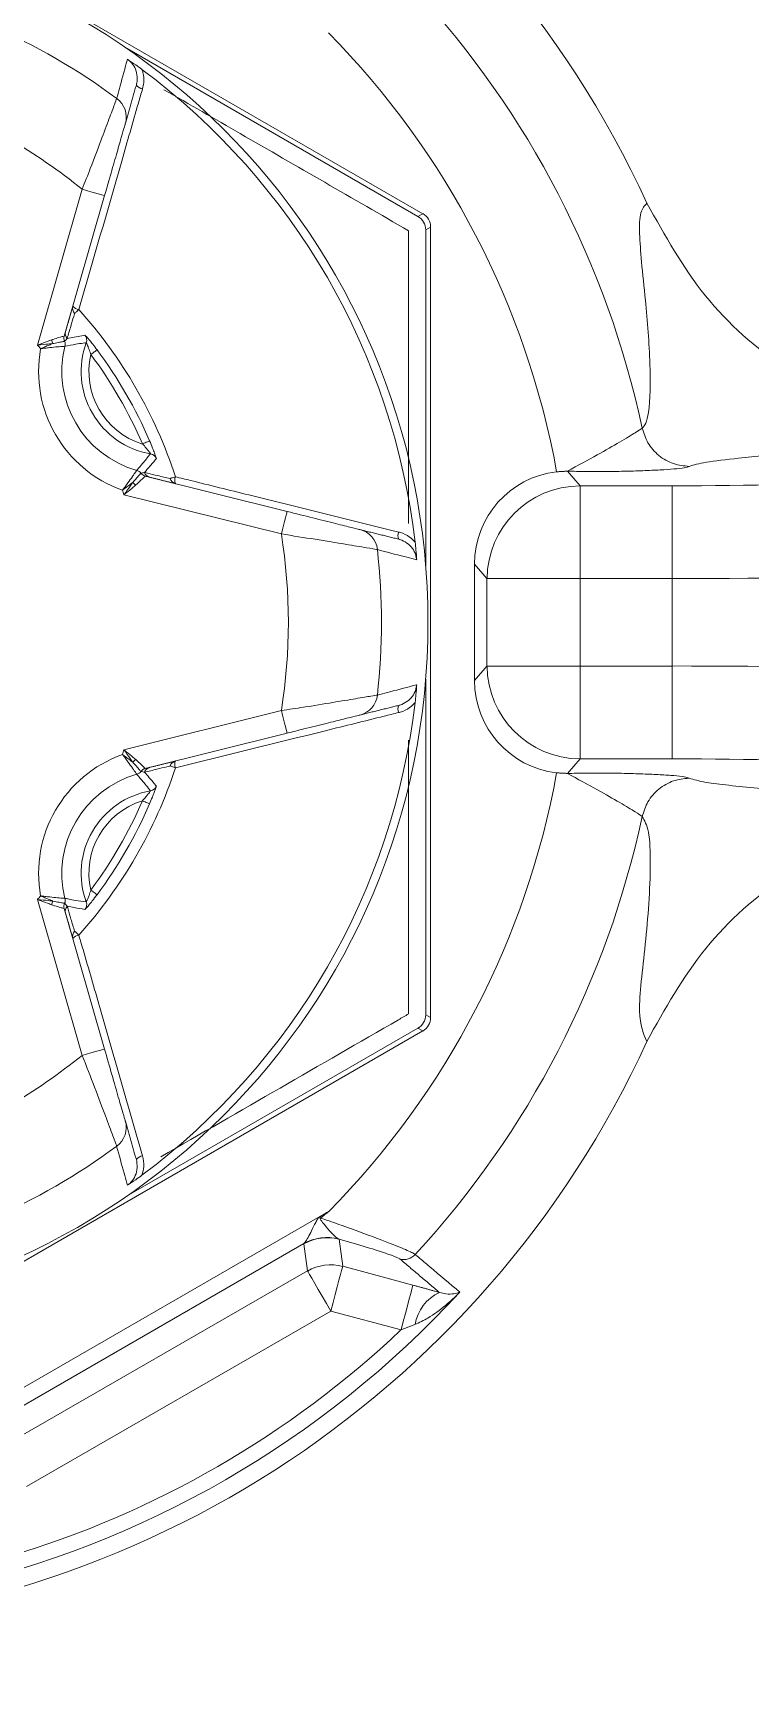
# Model space of a CAD drawing. Extents: x 2 to 136, y 1 to 99.
# Drawn here: x 129.042 to 129.504, y 43.907 to 44.97 of the extents above; entities that cross this region are included whole.
import ezdxf

# ---------------------------------------------------------------- set-up
doc = ezdxf.new("R2010")
doc.units = 0
doc.header["$MEASUREMENT"] = 0
doc.linetypes.add('SLD-Solid', pattern=[0])
doc.layers.add('OBJECT', color=7, linetype='CONTINUOUS')

msp = doc.modelspace()

# ---------------------------------------------------------------- linework, layer by layer
at = {"layer": 'OBJECT', "linetype": 'SLD-Solid', "lineweight": 15}
for p, q in [((129.2933, 44.8536), (128.8516, 45.1086)), ((129.2901, 44.8518), (129.1027, 44.9601)), ((129.0449, 44.7688), (129.0737, 44.8694)), ((129.0881, 44.8653), (129.0621, 44.7747)), ((129.2901, 44.8518), (129.2933, 44.8536)), ((129.2983, 44.845), (129.2951, 44.8432)), ((129.2951, 44.6267), (129.2951, 44.8432)), ((129.2983, 44.335), (129.2983, 44.845)), ((129.3865, 44.6875), (129.3946, 44.6781)), ((129.1143, 44.6843), (129.2058, 44.6615)), ((129.3946, 44.6781), (129.4541, 44.6781)), ((129.3946, 44.6182), (129.3946, 44.6781)), ((129.4541, 44.6182), (129.4541, 44.6781)), ((129.2021, 44.647), (129.1006, 44.6723)), ((129.3266, 44.6276), (129.3266, 44.5524)), ((129.3346, 44.6182), (129.3266, 44.6276)), ((129.3346, 44.6182), (129.3346, 44.5618)), ((129.3946, 44.6182), (129.3346, 44.6182)), ((129.3946, 44.6182), (129.3946, 44.5618)), ((129.4541, 44.6182), (129.3946, 44.6182)), ((129.4541, 44.6182), (129.4541, 44.5618)), ((129.3266, 44.5524), (129.3346, 44.5618)), ((129.3346, 44.5618), (129.3946, 44.5618)), ((129.3946, 44.5618), (129.4541, 44.5618)), ((129.3946, 44.5019), (129.3946, 44.5618)), ((129.4541, 44.5019), (129.4541, 44.5618)), ((129.2951, 44.3368), (129.2951, 44.5533)), ((129.1006, 44.5077), (129.2021, 44.533)), ((129.2058, 44.5185), (129.1143, 44.4957)), ((129.1338, 44.4961), (129.1303, 44.4973)), ((129.3946, 44.5019), (129.3865, 44.4925)), ((129.4541, 44.5019), (129.3946, 44.5019)), ((129.0737, 44.3106), (129.0449, 44.4112)), ((129.0621, 44.4053), (129.0881, 44.3147)), ((129.2951, 44.3368), (129.2983, 44.335)), ((128.8516, 44.0714), (129.2933, 44.3264)), ((129.1027, 44.2199), (129.2901, 44.3282)), ((129.2933, 44.3264), (129.2901, 44.3282)), ((128.983, 44.0658), (129.2324, 44.2098)), ((129.2166, 44.1892), (129.0087, 44.0691)), ((129.2189, 44.1716), (129.2166, 44.189)), ((129.2393, 44.192), (129.2416, 44.1746)), ((129.2189, 44.1716), (129.0228, 44.0584)), ((129.2416, 44.1746), (129.2869, 44.1624)), ((129.0378, 44.0324), (129.2339, 44.1456)), ((129.2792, 44.1335), (129.2339, 44.1456))]:
    msp.add_line(p, q, dxfattribs=at)
at = {"layer": 'OBJECT', "linetype": 'SLD-Solid', "lineweight": 15, "flags": 128}
for points in [[(129.0737, 44.8694), (129.0765, 44.8686), (129.0792, 44.8678), (129.0817, 44.8671), (129.0839, 44.8665), (129.0857, 44.866), (129.087, 44.8656), (129.0878, 44.8653), (129.0881, 44.8653)], [(129.0688, 44.7893), (129.0689, 44.7894), (129.069, 44.7895), (129.0693, 44.7897), (129.0696, 44.79), (129.07, 44.7904), (129.0705, 44.7908), (129.071, 44.7913), (129.0715, 44.7918)], [(129.0833, 44.7657), (129.0832, 44.7656), (129.0829, 44.7655), (129.0825, 44.7652), (129.082, 44.7648), (129.0814, 44.7644), (129.0808, 44.7639), (129.08, 44.7633), (129.0793, 44.7627)], [(129.1125, 44.7051), (129.1134, 44.7055), (129.1143, 44.7058), (129.115, 44.7062), (129.1157, 44.7065), (129.1163, 44.7067), (129.1167, 44.7069), (129.117, 44.707), (129.1171, 44.7071)], [(129.1303, 44.6827), (129.1304, 44.6828), (129.1306, 44.6828), (129.1309, 44.6829), (129.1313, 44.6831), (129.1319, 44.6833), (129.1325, 44.6834), (129.1331, 44.6837), (129.1338, 44.6839)], [(129.2021, 44.647), (129.2028, 44.6498), (129.2035, 44.6525), (129.2041, 44.6551), (129.2047, 44.6573), (129.2051, 44.6591), (129.2055, 44.6604), (129.2057, 44.6612), (129.2058, 44.6615)], [(129.2058, 44.5185), (129.2057, 44.5188), (129.2055, 44.5196), (129.2051, 44.5209), (129.2047, 44.5227), (129.2041, 44.5249), (129.2035, 44.5275), (129.2028, 44.5302), (129.2021, 44.533)], [(129.1171, 44.4729), (129.117, 44.473), (129.1167, 44.4731), (129.1163, 44.4733), (129.1157, 44.4735), (129.115, 44.4738), (129.1143, 44.4742), (129.1134, 44.4745), (129.1125, 44.4749)], [(129.0793, 44.4173), (129.08, 44.4167), (129.0808, 44.4161), (129.0814, 44.4156), (129.082, 44.4152), (129.0825, 44.4148), (129.0829, 44.4145), (129.0832, 44.4143), (129.0833, 44.4143)], [(129.0688, 44.3907), (129.0689, 44.3906), (129.069, 44.3905), (129.0693, 44.3903), (129.0696, 44.39), (129.07, 44.3896), (129.0705, 44.3892), (129.071, 44.3887), (129.0715, 44.3882)], [(129.0881, 44.3147), (129.0878, 44.3147), (129.087, 44.3144), (129.0857, 44.314), (129.0839, 44.3135), (129.0817, 44.3129), (129.0792, 44.3122), (129.0765, 44.3114), (129.0737, 44.3106)], [(129.2339, 44.1456), (129.2311, 44.1505), (129.2283, 44.1553), (129.2258, 44.1596), (129.2236, 44.1635), (129.2217, 44.1668), (129.2203, 44.1692), (129.2193, 44.1709), (129.2189, 44.1716)], [(129.2339, 44.1456), (129.2354, 44.1511), (129.2368, 44.1564), (129.2381, 44.1613), (129.2392, 44.1656), (129.2402, 44.1692), (129.2409, 44.1719), (129.2414, 44.1738), (129.2416, 44.1746)], [(129.2792, 44.1335), (129.2806, 44.139), (129.282, 44.1442), (129.2833, 44.1491), (129.2845, 44.1535), (129.2855, 44.1571), (129.2862, 44.1598), (129.2867, 44.1616), (129.2869, 44.1624)]]:
    msp.add_lwpolyline(points, dxfattribs=at)
at = {"layer": 'OBJECT', "linetype": 'SLD-Solid', "lineweight": 15}
msp.add_circle((128.8466, 44.59), 0.45, dxfattribs=at)
for centre, radius, start, end in [((128.8466, 45.29), 6.655, 198.09222, 54.2519), ((128.8466, 45.29), 6.555, 126.37982, 288.09222), ((128.8466, 45.29), 6.5028, 126.71932, 288.09222), ((128.8466, 45.29), 6.4944, 126.7749, 288.09222), ((128.8466, 45.29), 6.3069, 128.05888, 288.09222), ((128.8466, 44.59), 0.65, 24.5823, 155.4177), ((128.8466, 44.59), 0.6012, 12.0302, 42.7145), ((128.8466, 44.59), 0.42, 53.5827, 66.4173), ((128.8466, 44.59), 0.5417, 10.3234, 44.5811), ((128.8466, 44.59), 0.4447, 6.6768, 53.3232), ((129.1132, 44.9397), 0.00554, 214.125, 264.0931), ((128.8466, 44.59), 0.36, 50.8963, 69.1037), ((129.0871, 44.9159), 0.015, 344.0241, 53.672), ((129.0725, 44.7926), 0.00499, 164.0063, 221.9528), ((129.0722, 44.7973), 0.00556, 216.1607, 263.3164), ((128.8466, 44.59), 0.3022, 18.1041, 41.8959), ((129.0643, 44.7732), 0.0102, 185.2973, 199.5327), ((129.0669, 44.7733), 0.005, 164.0383, 203.4542), ((129.0669, 44.7733), 0.00499, 164.0052, 203.6994), ((129.0678, 44.7763), 0.00499, 164.0097, 220.1568), ((129.0716, 44.7721), 0.005, 340.1196, 38.9431), ((128.8466, 44.59), 0.267, 41.383, 42.0535), ((129.1271, 44.7519), 0.0815, 169.7036, 250.2964), ((129.1271, 44.7519), 0.0665, 165.9657, 254.0343), ((129.0578, 44.7693), 0.005, 346.0017, 23.4681), ((129.1271, 44.7519), 0.0541, 160.0798, 259.9202), ((129.1271, 44.7519), 0.0491, 167.2936, 252.7064), ((128.8466, 44.59), 0.2898, 23.404, 36.596), ((128.8466, 44.59), 0.2948, 23.404, 36.596), ((129.1168, 44.6938), 0.005, 21.0591, 79.8717), ((129.1075, 44.6832), 0.005, 36.5274, 74.0032), ((129.1141, 44.6869), 0.0102, 220.4656, 234.6951), ((129.1155, 44.6892), 0.005, 216.5467, 255.9616), ((129.1155, 44.6892), 0.00499, 216.3175, 255.9808), ((129.1185, 44.6884), 0.00499, 199.831, 255.9982), ((129.1351, 44.6843), 0.005, 198.057, 255.9824), ((129.1389, 44.6817), 0.00556, 156.6782, 203.8478), ((129.3948, 44.6179), 0.0601, 90.1996, 179.772), ((128.8466, 44.59), 0.267, 17.9465, 18.617), ((128.8466, 44.59), 0.36, 350.8963, 9.1037), ((129.2491, 44.6353), 0.015, 6.3274, 75.9746), ((129.2828, 44.646), 0.00554, 155.9062, 205.8783), ((128.8466, 44.59), 0.42, 353.5827, 6.4173), ((129.3948, 44.562), 0.0601, 180.228, 269.8004), ((128.8466, 44.59), 0.4447, 306.6768, 353.3232), ((129.2491, 44.5447), 0.015, 284.0257, 353.6698), ((129.2828, 44.534), 0.00554, 154.1217, 204.0938), ((128.8466, 44.59), 0.267, 341.383, 342.0535), ((129.1271, 44.428), 0.0815, 109.7036, 190.2964), ((128.8466, 44.59), 0.3022, 318.1041, 341.8959), ((129.1141, 44.4931), 0.0102, 125.2696, 139.5502), ((129.1155, 44.4908), 0.005, 104.0384, 143.4533), ((129.1155, 44.4908), 0.00499, 104.0108, 143.7074), ((129.1185, 44.4916), 0.00499, 104.0018, 160.169), ((129.1351, 44.4957), 0.005, 104.0176, 161.943), ((129.1389, 44.4983), 0.00556, 156.1551, 203.319), ((129.1271, 44.428), 0.0665, 105.9657, 194.0343), ((129.1075, 44.4968), 0.005, 285.9968, 323.4726), ((128.8466, 44.59), 0.5417, 315.4189, 349.6766), ((129.1271, 44.428), 0.0541, 100.0798, 199.9202), ((129.1271, 44.428), 0.0491, 107.2936, 192.7064), ((128.8466, 44.59), 0.2898, 323.404, 336.596), ((129.1168, 44.4862), 0.005, 280.1283, 338.9409), ((128.8466, 44.59), 0.2948, 323.404, 336.596), ((128.8466, 44.59), 0.6012, 317.2855, 347.9698), ((128.8466, 44.59), 0.267, 317.9465, 318.617), ((129.0578, 44.4107), 0.005, 336.5319, 13.9983), ((129.0643, 44.4068), 0.0102, 160.4747, 174.6953), ((129.0669, 44.4067), 0.005, 156.5458, 195.9617), ((129.0669, 44.4067), 0.00499, 156.3006, 195.9948), ((129.0678, 44.4037), 0.00499, 139.8432, 195.9903), ((129.0716, 44.4079), 0.005, 321.0536, 19.8815), ((129.0725, 44.3873), 0.005, 138.0526, 195.9883), ((129.0722, 44.3827), 0.00556, 96.6836, 143.8393), ((128.8466, 44.59), 0.65, 204.5823, 335.4177), ((128.8466, 44.59), 0.36, 290.8963, 309.1037), ((128.8466, 45.29), 3.0068, 273.8025, 340.2009), ((129.0871, 44.2641), 0.015, 306.3272, 15.9761), ((128.8466, 44.59), 0.42, 293.5827, 306.4173), ((128.8466, 45.29), 2.9472, 273.9337, 339.5632), ((129.1132, 44.2403), 0.00554, 95.9239, 145.8641), ((129.2934, 44.254), 0.0818, 215.5798, 216.1736), ((129.2315, 44.1631), 0.03, 75.356, 119.7444), ((129.2316, 44.163), 0.03, 75.0644, 119.9338), ((129.281, 44.1889), 0.01, 255.4485, 317.4126), ((129.2339, 44.1455), 0.03, 75.0669, 119.9343), ((128.8466, 44.59), 0.6388, 282.5667, 317.4333), ((129.3153, 44.1328), 0.0273, 114.4845, 171.3732), ((128.8466, 44.59), 0.6289, 286.5431, 313.4569)]:
    msp.add_arc(centre, radius, start, end, dxfattribs=at)
for centre, major_axis, ratio, start_param, end_param in [((129.2851, 44.8432), (0.00866, 0.005), 0.999949, 5.759609, 6.806762), ((129.2883, 44.845), (0.00866, 0.005), 0.999949, 5.759609, 6.806762), ((129.3867, 44.6274), (-0.0392, 0.0457), 0.996772, 5.693036, 7.143921), ((129.4541, 44.6897), (0.19, 0), 0.061163, 4.712389, 6.230825), ((129.4541, 44.6298), (0.25, 0), 0.046484, 4.712389, 6.230825), ((129.4541, 44.5502), (0.25, 0), 0.046484, 0.05236, 1.570796), ((129.3867, 44.5526), (-0.0392, -0.0457), 0.996772, 5.42245, 6.873335), ((129.4541, 44.4903), (0.19, 0), 0.061163, 0.05236, 1.570796), ((129.2851, 44.3368), (0.00866, -0.005), 0.999949, 5.759609, 6.806762), ((129.2883, 44.335), (0.00866, -0.005), 0.999949, 5.759609, 6.806762)]:
    msp.add_ellipse(centre, major_axis=major_axis, ratio=ratio, start_param=start_param, end_param=end_param, dxfattribs=at)
for points, knots in [([(129.0959, 44.9279), (129.0961, 44.9285), (129.0968, 44.9312), (129.0991, 44.9396), (129.1013, 44.9475), (129.1029, 44.9532)], [0, 0, 0, 0, 0.063925, 0.319628, 1, 1, 1, 1]), ([(129.1029, 44.9532), (129.1029, 44.9532), (129.1046, 44.9521), (129.1077, 44.95), (129.1109, 44.9477), (129.1122, 44.9467)], [0, 0, 0, 0, 0.012924, 0.582055, 1, 1, 1, 1]), ([(129.1086, 44.9366), (129.1088, 44.9376), (129.1094, 44.9401), (129.109, 44.9445), (129.1072, 44.949), (129.1048, 44.9518), (129.1032, 44.953), (129.1029, 44.9532)], [0, 0, 0, 0, 0.164096, 0.433229, 0.690428, 0.942561, 1, 1, 1, 1]), ([(129.1122, 44.9467), (129.1125, 44.946), (129.1133, 44.9432), (129.1137, 44.9389), (129.1129, 44.9355), (129.1126, 44.9342)], [0, 0, 0, 0, 0.165829, 0.685381, 1, 1, 1, 1]), ([(129.1126, 44.9342), (129.1117, 44.9311), (129.1072, 44.9156), (129.0936, 44.8681), (129.0808, 44.8237), (129.0715, 44.7918)], [0, 0, 0, 0, 0.065604, 0.328017, 1, 1, 1, 1]), ([(129.2841, 44.8426), (129.2481, 44.8634), (129.1958, 44.8936), (129.1428, 44.9242), (129.1264, 44.9336)], [0, 0, 0, 0, 0.689676, 1, 1, 1, 1]), ([(129.0737, 44.8694), (129.0755, 44.8739), (129.0797, 44.8848), (129.0858, 44.9009), (129.0912, 44.9152), (129.0949, 44.9252), (129.0956, 44.927), (129.0959, 44.9279)], [0, 0, 0, 0, 0.156464, 0.377208, 0.586934, 0.792745, 1, 1, 1, 1]), ([(129.1015, 44.9118), (129.1013, 44.911), (129.1008, 44.9096), (129.0986, 44.9017), (129.0953, 44.8903), (129.0917, 44.8776), (129.0892, 44.8689), (129.0881, 44.8653)], [0, 0, 0, 0, 0.204171, 0.408136, 0.617898, 0.840883, 1, 1, 1, 1]), ([(129.4346, 44.7153), (129.4355, 44.7162), (129.4372, 44.7179), (129.4398, 44.7296), (129.4403, 44.7575), (129.4372, 44.7937), (129.4342, 44.8222), (129.4327, 44.8415), (129.4331, 44.8556), (129.4362, 44.8588), (129.4377, 44.8604)], [0, 0, 0, 0, 0.057193, 0.119846, 0.300985, 0.506489, 0.64207, 0.760177, 0.881304, 1, 1, 1, 1]), ([(129.4377, 44.8604), (129.4493, 44.8396), (129.4724, 44.798), (129.5257, 44.7514), (129.5871, 44.719), (129.6319, 44.7139), (129.6543, 44.7113)], [0, 0, 0, 0, 0.249468, 0.499319, 0.749167, 1, 1, 1, 1]), ([(129.2841, 44.6538), (129.2841, 44.6747), (129.2841, 44.7381), (129.2841, 44.8006), (129.2841, 44.8426)], [0, 0, 0, 0, 0.328925, 1, 1, 1, 1]), ([(129.0688, 44.7893), (129.0687, 44.7892), (129.0686, 44.7885), (129.0677, 44.7858), (129.0662, 44.7805), (129.0648, 44.7757), (129.064, 44.7731)], [0, 0, 0, 0, 0.024417, 0.12208, 0.512732, 1, 1, 1, 1]), ([(129.0449, 44.7688), (129.0449, 44.7689), (129.0471, 44.7697), (129.0504, 44.7709), (129.0532, 44.7719), (129.0541, 44.7722)], [0, 0, 0, 0, 0.018311, 0.693918, 1, 1, 1, 1]), ([(129.0541, 44.7722), (129.0544, 44.7723), (129.0561, 44.7729), (129.0588, 44.7738), (129.0615, 44.7745), (129.0619, 44.7746), (129.0621, 44.7746)], [0, 0, 0, 0, 0.062336, 0.390501, 0.697883, 1, 1, 1, 1]), ([(129.0621, 44.7747), (129.0623, 44.775), (129.0626, 44.7762), (129.0628, 44.7771), (129.063, 44.7776)], [0, 0, 0, 0, 0.32317, 1, 1, 1, 1]), ([(129.064, 44.7731), (129.0639, 44.773), (129.0635, 44.7726), (129.063, 44.772), (129.0625, 44.7715), (129.0624, 44.7713)], [0, 0, 0, 0, 0.149386, 0.74696, 1, 1, 1, 1]), ([(129.064, 44.7731), (129.0655, 44.7734), (129.0687, 44.774), (129.0725, 44.7747), (129.0748, 44.7751), (129.0755, 44.7752)], [0, 0, 0, 0, 0.401816, 0.831188, 1, 1, 1, 1]), ([(129.0833, 44.7657), (129.0823, 44.767), (129.0807, 44.7692), (129.0785, 44.7719), (129.0769, 44.7738), (129.0758, 44.775), (129.0756, 44.7751), (129.0755, 44.7752)], [0, 0, 0, 0, 0.273324, 0.476859, 0.656502, 0.82843, 1, 1, 1, 1]), ([(129.0547, 44.7698), (129.0537, 44.7697), (129.0507, 44.7694), (129.0473, 44.7691), (129.0449, 44.7689), (129.0449, 44.7688)], [0, 0, 0, 0, 0.305818, 0.98165, 1, 1, 1, 1]), ([(129.047, 44.7665), (129.047, 44.7665), (129.0471, 44.7666), (129.0472, 44.7666), (129.0473, 44.7667), (129.0477, 44.7668), (129.0485, 44.7672), (129.0501, 44.7679), (129.0523, 44.7688), (129.0539, 44.7695), (129.0547, 44.7698)], [0, 0, 0, 0, 0.018932, 0.022846, 0.037917, 0.077571, 0.158723, 0.325929, 0.684843, 1, 1, 1, 1]), ([(129.0626, 44.7681), (129.0625, 44.7681), (129.0621, 44.768), (129.0603, 44.7679), (129.0573, 44.7677), (129.0537, 44.7673), (129.0503, 44.7669), (129.0486, 44.7667), (129.0477, 44.7666), (129.0473, 44.7666), (129.0472, 44.7665), (129.0471, 44.7665), (129.047, 44.7665), (129.047, 44.7665)], [0, 0, 0, 0, 0.1616, 0.358973, 0.496169, 0.744757, 0.880349, 0.942196, 0.971861, 0.986273, 0.991469, 0.992934, 1, 1, 1, 1]), ([(129.0624, 44.7713), (129.0621, 44.7712), (129.0617, 44.7712), (129.0592, 44.7707), (129.0566, 44.7702), (129.0549, 44.7698), (129.0547, 44.7698)], [0, 0, 0, 0, 0.303817, 0.611959, 0.938454, 1, 1, 1, 1]), ([(129.0763, 44.7704), (129.0756, 44.7703), (129.0734, 44.77), (129.0688, 44.7693), (129.0649, 44.7685), (129.0626, 44.7681)], [0, 0, 0, 0, 0.139146, 0.493066, 1, 1, 1, 1]), ([(129.0763, 44.7704), (129.0763, 44.7703), (129.0764, 44.7703), (129.0766, 44.77), (129.0769, 44.7693), (129.0775, 44.7678), (129.0783, 44.7656), (129.0789, 44.7638), (129.0793, 44.7627)], [0, 0, 0, 0, 0.118657, 0.142599, 0.293291, 0.465518, 0.680601, 1, 1, 1, 1]), ([(129.3865, 44.6875), (129.3931, 44.6911), (129.4056, 44.6979), (129.4207, 44.7065), (129.431, 44.7128), (129.4335, 44.7145), (129.4346, 44.7153)], [0, 0, 0, 0, 0.279795, 0.528307, 0.773253, 1, 1, 1, 1]), ([(129.4346, 44.7153), (129.4357, 44.712), (129.4378, 44.7053), (129.4451, 44.6972), (129.4545, 44.6917), (129.4616, 44.6909), (129.465, 44.6906)], [0, 0, 0, 0, 0.242682, 0.499999, 0.757312, 1, 1, 1, 1]), ([(129.6543, 44.7113), (129.647, 44.7101), (129.6315, 44.7077), (129.5952, 44.7044), (129.5607, 44.7015), (129.533, 44.6992), (129.5136, 44.6975), (129.4938, 44.6956), (129.4742, 44.6933), (129.468, 44.6915), (129.465, 44.6906)], [0, 0, 0, 0, 0.15382, 0.32546, 0.503781, 0.600006, 0.681858, 0.763121, 0.884544, 1, 1, 1, 1]), ([(129.1088, 44.688), (129.1093, 44.6885), (129.1108, 44.6903), (129.1138, 44.6938), (129.1162, 44.6969), (129.1177, 44.6987)], [0, 0, 0, 0, 0.153014, 0.506934, 1, 1, 1, 1]), ([(129.1125, 44.7051), (129.1134, 44.7042), (129.1147, 44.7027), (129.1162, 44.7008), (129.117, 44.6998), (129.1174, 44.6992), (129.1176, 44.6989), (129.1177, 44.6987), (129.1177, 44.6987), (129.1177, 44.6987)], [0, 0, 0, 0, 0.346734, 0.581124, 0.720196, 0.790678, 0.905626, 0.953258, 1, 1, 1, 1]), ([(129.1215, 44.6956), (129.1215, 44.6956), (129.1215, 44.6957), (129.1212, 44.6966), (129.1204, 44.699), (129.119, 44.7027), (129.1178, 44.7055), (129.1171, 44.7071)], [0, 0, 0, 0, 0.056805, 0.249167, 0.475335, 0.701387, 1, 1, 1, 1]), ([(129.0997, 44.6752), (129.0997, 44.6753), (129.0997, 44.6753), (129.0998, 44.6754), (129.0999, 44.6756), (129.1001, 44.6759), (129.1006, 44.6765), (129.1017, 44.6779), (129.1037, 44.6807), (129.1058, 44.6836), (129.1075, 44.6861), (129.1086, 44.6876), (129.1088, 44.6879), (129.1088, 44.688)], [0, 0, 0, 0, 0.007069, 0.008521, 0.013729, 0.028139, 0.057804, 0.119641, 0.255234, 0.503819, 0.641029, 0.838401, 1, 1, 1, 1]), ([(129.1215, 44.6956), (129.12, 44.6938), (129.1175, 44.6908), (129.1149, 44.6879), (129.1138, 44.6867)], [0, 0, 0, 0, 0.598184, 1, 1, 1, 1]), ([(129.465, 44.6906), (129.4641, 44.6903), (129.4624, 44.6897), (129.4556, 44.6889), (129.4466, 44.6883), (129.4355, 44.6878), (129.4232, 44.6874), (129.4105, 44.6873), (129.398, 44.6873), (129.3903, 44.6874), (129.3865, 44.6875)], [0, 0, 0, 0, 0.134539, 0.269903, 0.400285, 0.530276, 0.653313, 0.775196, 0.888139, 1, 1, 1, 1]), ([(129.1063, 44.6803), (129.1057, 44.6798), (129.1043, 44.6787), (129.1024, 44.6773), (129.101, 44.6762), (129.1003, 44.6757), (129.1, 44.6755), (129.0998, 44.6754), (129.0998, 44.6753), (129.0997, 44.6753), (129.0997, 44.6752)], [0, 0, 0, 0, 0.315176, 0.674082, 0.84127, 0.922433, 0.962087, 0.977137, 0.981103, 1, 1, 1, 1]), ([(129.1006, 44.6723), (129.1007, 44.6723), (129.102, 44.6742), (129.104, 44.677), (129.1058, 44.6795), (129.1063, 44.6803)], [0, 0, 0, 0, 0.018349, 0.694197, 1, 1, 1, 1]), ([(129.1082, 44.6786), (129.1075, 44.678), (129.1052, 44.676), (129.1025, 44.6738), (129.1007, 44.6723), (129.1006, 44.6723)], [0, 0, 0, 0, 0.306082, 0.981699, 1, 1, 1, 1]), ([(129.1063, 44.6803), (129.1065, 44.6805), (129.1077, 44.6817), (129.1094, 44.6837), (129.1111, 44.6857), (129.1113, 44.686), (129.1115, 44.6862)], [0, 0, 0, 0, 0.061226, 0.387746, 0.695894, 1, 1, 1, 1]), ([(129.1143, 44.6843), (129.1141, 44.6841), (129.1138, 44.6838), (129.1118, 44.6819), (129.1098, 44.6799), (129.1084, 44.6788), (129.1082, 44.6786)], [0, 0, 0, 0, 0.302395, 0.609791, 0.937977, 1, 1, 1, 1]), ([(129.1115, 44.6862), (129.1122, 44.6863), (129.113, 44.6865), (129.1137, 44.6867), (129.1138, 44.6867)], [0, 0, 0, 0, 0.849806, 1, 1, 1, 1]), ([(129.1138, 44.6867), (129.114, 44.6867), (129.1146, 44.6865), (129.1175, 44.6858), (129.1229, 44.6845), (129.1277, 44.6834), (129.1303, 44.6827)], [0, 0, 0, 0, 0.024416, 0.122079, 0.512732, 1, 1, 1, 1]), ([(129.1173, 44.6836), (129.1172, 44.6836), (129.1163, 44.6838), (129.1152, 44.6841), (129.1143, 44.6843)], [0, 0, 0, 0, 0.150182, 1, 1, 1, 1]), ([(129.1338, 44.6839), (129.137, 44.6831), (129.1528, 44.6792), (129.2008, 44.6673), (129.2455, 44.6562), (129.2777, 44.6482)], [0, 0, 0, 0, 0.065601, 0.328015, 1, 1, 1, 1]), ([(129.2058, 44.6615), (129.2114, 44.6601), (129.2227, 44.6573), (129.2375, 44.6536), (129.2479, 44.651), (129.252, 44.65), (129.2526, 44.6498), (129.2527, 44.6498)], [0, 0, 0, 0, 0.244967, 0.490377, 0.723034, 0.938926, 1, 1, 1, 1]), ([(129.2639, 44.6369), (129.2638, 44.637), (129.2631, 44.6371), (129.2577, 44.638), (129.2439, 44.6403), (129.2244, 44.6435), (129.2095, 44.6458), (129.2021, 44.647)], [0, 0, 0, 0, 0.062062, 0.280898, 0.514816, 0.758819, 1, 1, 1, 1]), ([(129.2777, 44.6482), (129.278, 44.6482), (129.2805, 44.6475), (129.2844, 44.6456), (129.2872, 44.6429), (129.2883, 44.6417)], [0, 0, 0, 0, 0.086622, 0.616352, 1, 1, 1, 1]), ([(129.2893, 44.6303), (129.2888, 44.6304), (129.2862, 44.6311), (129.2778, 44.6333), (129.2698, 44.6354), (129.2639, 44.6369)], [0, 0, 0, 0, 0.056183, 0.311886, 1, 1, 1, 1]), ([(129.2893, 44.6303), (129.2891, 44.6313), (129.2887, 44.634), (129.2867, 44.6379), (129.2831, 44.6414), (129.2799, 44.643), (129.278, 44.6435), (129.2778, 44.6436)], [0, 0, 0, 0, 0.164479, 0.417758, 0.679381, 0.954768, 1, 1, 1, 1]), ([(129.2883, 44.6417), (129.2885, 44.64), (129.2889, 44.6361), (129.2892, 44.6324), (129.2893, 44.6304), (129.2893, 44.6303)], [0, 0, 0, 0, 0.417922, 0.98707, 1, 1, 1, 1]), ([(129.2639, 44.5431), (129.2645, 44.5432), (129.2672, 44.5439), (129.2757, 44.5461), (129.2836, 44.5482), (129.2893, 44.5497)], [0, 0, 0, 0, 0.063925, 0.319628, 1, 1, 1, 1]), ([(129.2778, 44.5364), (129.278, 44.5365), (129.2799, 44.537), (129.2831, 44.5386), (129.2867, 44.5421), (129.2887, 44.546), (129.2891, 44.5486), (129.2893, 44.5497)], [0, 0, 0, 0, 0.045231, 0.320603, 0.582245, 0.835522, 1, 1, 1, 1]), ([(129.2893, 44.5497), (129.2893, 44.5496), (129.2892, 44.5476), (129.2889, 44.5439), (129.2885, 44.54), (129.2883, 44.5383)], [0, 0, 0, 0, 0.012929, 0.58205, 1, 1, 1, 1]), ([(129.2021, 44.533), (129.2069, 44.5338), (129.2185, 44.5355), (129.2355, 44.5383), (129.2505, 44.5408), (129.2611, 44.5426), (129.263, 44.5429), (129.2639, 44.5431)], [0, 0, 0, 0, 0.156463, 0.377208, 0.586935, 0.792745, 1, 1, 1, 1]), ([(129.2883, 44.5383), (129.2872, 44.5371), (129.2844, 44.5344), (129.2805, 44.5325), (129.278, 44.5318), (129.2777, 44.5318)], [0, 0, 0, 0, 0.38363, 0.913375, 1, 1, 1, 1]), ([(129.2777, 44.5318), (129.2746, 44.531), (129.2589, 44.5271), (129.211, 44.5152), (129.1661, 44.5041), (129.1338, 44.4961)], [0, 0, 0, 0, 0.065603, 0.328016, 1, 1, 1, 1]), ([(129.2527, 44.5302), (129.252, 44.53), (129.2505, 44.5296), (129.2425, 44.5276), (129.2311, 44.5248), (129.2182, 44.5216), (129.2094, 44.5194), (129.2058, 44.5185)], [0, 0, 0, 0, 0.20417, 0.408137, 0.617899, 0.840882, 1, 1, 1, 1]), ([(129.1063, 44.4997), (129.1058, 44.5005), (129.104, 44.503), (129.102, 44.5058), (129.1007, 44.5077), (129.1006, 44.5077)], [0, 0, 0, 0, 0.305803, 0.981651, 1, 1, 1, 1]), ([(129.1006, 44.5077), (129.1007, 44.5077), (129.1025, 44.5062), (129.1052, 44.504), (129.1075, 44.502), (129.1082, 44.5014)], [0, 0, 0, 0, 0.018337, 0.69393, 1, 1, 1, 1]), ([(129.2841, 44.3374), (129.2841, 44.379), (129.2841, 44.4375), (129.2841, 44.4969), (129.2841, 44.514)], [0, 0, 0, 0, 0.71122, 1, 1, 1, 1]), ([(129.1088, 44.492), (129.1088, 44.4921), (129.1086, 44.4924), (129.1075, 44.4939), (129.1058, 44.4964), (129.1037, 44.4993), (129.1017, 44.5021), (129.1006, 44.5035), (129.1001, 44.5041), (129.0999, 44.5044), (129.0998, 44.5046), (129.0997, 44.5047), (129.0997, 44.5047), (129.0997, 44.5048)], [0, 0, 0, 0, 0.161598, 0.35897, 0.496166, 0.744767, 0.88036, 0.942196, 0.971861, 0.986271, 0.991479, 0.992931, 1, 1, 1, 1]), ([(129.0997, 44.5048), (129.0997, 44.5047), (129.0998, 44.5047), (129.0998, 44.5046), (129.1, 44.5045), (129.1003, 44.5043), (129.101, 44.5038), (129.1024, 44.5027), (129.1043, 44.5013), (129.1057, 44.5002), (129.1063, 44.4997)], [0, 0, 0, 0, 0.018937, 0.022863, 0.037913, 0.077567, 0.15873, 0.325917, 0.684824, 1, 1, 1, 1]), ([(129.1115, 44.4938), (129.1114, 44.494), (129.1111, 44.4943), (129.1094, 44.4963), (129.1076, 44.4984), (129.1065, 44.4995), (129.1063, 44.4997)], [0, 0, 0, 0, 0.291118, 0.640138, 0.940311, 1, 1, 1, 1]), ([(129.1082, 44.5014), (129.1094, 44.5003), (129.1117, 44.4983), (129.1136, 44.4963), (129.1142, 44.4958), (129.1143, 44.4957), (129.1143, 44.4957)], [0, 0, 0, 0, 0.361613, 0.709856, 0.953818, 1, 1, 1, 1]), ([(129.1303, 44.4973), (129.1302, 44.4972), (129.1295, 44.4971), (129.1267, 44.4964), (129.1214, 44.4951), (129.1165, 44.4939), (129.1138, 44.4933)], [0, 0, 0, 0, 0.024417, 0.12208, 0.512732, 1, 1, 1, 1]), ([(129.1143, 44.4957), (129.1147, 44.4958), (129.1158, 44.4961), (129.1167, 44.4963), (129.1173, 44.4964)], [0, 0, 0, 0, 0.32317, 1, 1, 1, 1]), ([(129.1177, 44.4813), (129.1173, 44.4818), (129.1159, 44.4836), (129.113, 44.4872), (129.1104, 44.4902), (129.1088, 44.492)], [0, 0, 0, 0, 0.139147, 0.493066, 1, 1, 1, 1]), ([(129.1138, 44.4933), (129.1137, 44.4933), (129.1132, 44.4934), (129.1125, 44.4936), (129.1117, 44.4938), (129.1115, 44.4938)], [0, 0, 0, 0, 0.149386, 0.74696, 1, 1, 1, 1]), ([(129.1138, 44.4933), (129.1149, 44.4921), (129.117, 44.4897), (129.1195, 44.4867), (129.121, 44.4849), (129.1215, 44.4844)], [0, 0, 0, 0, 0.401816, 0.831188, 1, 1, 1, 1]), ([(129.3865, 44.4925), (129.3903, 44.4926), (129.398, 44.4927), (129.4105, 44.4927), (129.4232, 44.4926), (129.4355, 44.4922), (129.4466, 44.4917), (129.4556, 44.4911), (129.4624, 44.4903), (129.4641, 44.4897), (129.465, 44.4894)], [0, 0, 0, 0, 0.111767, 0.224799, 0.346483, 0.469718, 0.599495, 0.730091, 0.865351, 1, 1, 1, 1]), ([(129.4346, 44.4647), (129.4335, 44.4655), (129.431, 44.4672), (129.4207, 44.4735), (129.4057, 44.482), (129.3931, 44.4889), (129.3865, 44.4925)], [0, 0, 0, 0, 0.227829, 0.470205, 0.720041, 1, 1, 1, 1]), ([(129.465, 44.4894), (129.4616, 44.4891), (129.4545, 44.4883), (129.4451, 44.4828), (129.4378, 44.4747), (129.4357, 44.468), (129.4346, 44.4647)], [0, 0, 0, 0, 0.242686, 0.499999, 0.757318, 1, 1, 1, 1]), ([(129.465, 44.4894), (129.468, 44.4885), (129.4732, 44.4869), (129.4904, 44.4848), (129.5089, 44.4829), (129.5306, 44.481), (129.5563, 44.4789), (129.5849, 44.4765), (129.6136, 44.4739), (129.6382, 44.4714), (129.6492, 44.4696), (129.6543, 44.4687)], [0, 0, 0, 0, 0.115434, 0.204199, 0.296296, 0.390312, 0.496176, 0.628006, 0.757037, 0.887489, 1, 1, 1, 1]), ([(129.1177, 44.4813), (129.1177, 44.4812), (129.1176, 44.4812), (129.1174, 44.4808), (129.117, 44.4802), (129.116, 44.479), (129.1145, 44.4771), (129.1133, 44.4757), (129.1125, 44.4749)], [0, 0, 0, 0, 0.11866, 0.142611, 0.293304, 0.465525, 0.680642, 1, 1, 1, 1]), ([(129.1171, 44.4729), (129.1177, 44.4744), (129.1188, 44.4769), (129.1201, 44.4802), (129.1209, 44.4825), (129.1214, 44.484), (129.1214, 44.4843), (129.1215, 44.4844)], [0, 0, 0, 0, 0.273352, 0.476881, 0.656506, 0.828427, 1, 1, 1, 1]), ([(129.4377, 44.3196), (129.4354, 44.3246), (129.4308, 44.3348), (129.4371, 44.382), (129.4405, 44.4263), (129.4394, 44.4567), (129.4362, 44.4621), (129.4346, 44.4647)], [0, 0, 0, 0, 0.239384, 0.493145, 0.754612, 0.880288, 1, 1, 1, 1]), ([(129.6543, 44.4687), (129.632, 44.4662), (129.5873, 44.461), (129.5259, 44.4287), (129.4725, 44.3822), (129.4493, 44.3405), (129.4377, 44.3196)], [0, 0, 0, 0, 0.249632, 0.499591, 0.749407, 1, 1, 1, 1]), ([(129.0541, 44.4078), (129.0532, 44.4081), (129.0504, 44.4091), (129.0471, 44.4103), (129.0449, 44.4111), (129.0449, 44.4112)], [0, 0, 0, 0, 0.306082, 0.981669, 1, 1, 1, 1]), ([(129.0449, 44.4112), (129.0449, 44.4111), (129.0473, 44.4109), (129.0507, 44.4106), (129.0537, 44.4103), (129.0547, 44.4102)], [0, 0, 0, 0, 0.01835, 0.694187, 1, 1, 1, 1]), ([(129.047, 44.4135), (129.047, 44.4135), (129.0471, 44.4135), (129.0472, 44.4135), (129.0473, 44.4134), (129.0477, 44.4134), (129.0486, 44.4133), (129.0503, 44.4131), (129.0537, 44.4127), (129.0573, 44.4123), (129.0603, 44.4121), (129.0621, 44.412), (129.0625, 44.4119), (129.0626, 44.4119)], [0, 0, 0, 0, 0.007066, 0.008531, 0.013731, 0.028139, 0.057804, 0.119651, 0.255243, 0.503831, 0.641028, 0.838401, 1, 1, 1, 1]), ([(129.0547, 44.4102), (129.0539, 44.4105), (129.0523, 44.4112), (129.0501, 44.4121), (129.0485, 44.4128), (129.0477, 44.4132), (129.0473, 44.4133), (129.0472, 44.4134), (129.0471, 44.4134), (129.047, 44.4135), (129.047, 44.4135)], [0, 0, 0, 0, 0.315157, 0.67407, 0.84125, 0.922402, 0.962083, 0.977127, 0.981068, 1, 1, 1, 1]), ([(129.0626, 44.4119), (129.0633, 44.4118), (129.0656, 44.4113), (129.0701, 44.4105), (129.074, 44.4099), (129.0763, 44.4096)], [0, 0, 0, 0, 0.153014, 0.506934, 1, 1, 1, 1]), ([(129.0755, 44.4048), (129.0755, 44.4048), (129.0756, 44.4048), (129.0763, 44.4055), (129.0779, 44.4074), (129.0804, 44.4105), (129.0822, 44.4129), (129.0833, 44.4143)], [0, 0, 0, 0, 0.056805, 0.249165, 0.47533, 0.701392, 1, 1, 1, 1]), ([(129.0793, 44.4173), (129.0789, 44.4161), (129.0782, 44.4142), (129.0774, 44.4119), (129.0769, 44.4108), (129.0766, 44.4101), (129.0764, 44.4098), (129.0763, 44.4096), (129.0763, 44.4096), (129.0763, 44.4096)], [0, 0, 0, 0, 0.346716, 0.581113, 0.72019, 0.790696, 0.905631, 0.953254, 1, 1, 1, 1]), ([(129.0621, 44.4054), (129.0619, 44.4054), (129.0615, 44.4055), (129.0588, 44.4062), (129.056, 44.4071), (129.0544, 44.4076), (129.0541, 44.4078)], [0, 0, 0, 0, 0.288977, 0.637085, 0.928439, 1, 1, 1, 1]), ([(129.0547, 44.4102), (129.0561, 44.4099), (129.059, 44.4093), (129.0617, 44.4088), (129.0622, 44.4088), (129.0624, 44.4087)], [0, 0, 0, 0, 0.359929, 0.709166, 1, 1, 1, 1]), ([(129.063, 44.4023), (129.063, 44.4025), (129.0627, 44.4033), (129.0624, 44.4044), (129.0621, 44.4053)], [0, 0, 0, 0, 0.150182, 1, 1, 1, 1]), ([(129.0624, 44.4087), (129.0628, 44.4082), (129.0634, 44.4075), (129.0639, 44.407), (129.064, 44.4069)], [0, 0, 0, 0, 0.849806, 1, 1, 1, 1]), ([(129.0755, 44.4048), (129.0732, 44.4052), (129.0693, 44.4058), (129.0655, 44.4066), (129.064, 44.4069)], [0, 0, 0, 0, 0.598184, 1, 1, 1, 1]), ([(129.064, 44.4069), (129.064, 44.4068), (129.0642, 44.4061), (129.0651, 44.4033), (129.0666, 44.398), (129.068, 44.3933), (129.0688, 44.3907)], [0, 0, 0, 0, 0.024416, 0.122079, 0.512732, 1, 1, 1, 1]), ([(129.0715, 44.3882), (129.0724, 44.3851), (129.077, 44.3695), (129.0907, 44.3219), (129.1034, 44.2776), (129.1126, 44.2458)], [0, 0, 0, 0, 0.065601, 0.328016, 1, 1, 1, 1]), ([(129.1244, 44.2452), (129.1757, 44.2748), (129.2293, 44.3057), (129.2819, 44.3361), (129.2841, 44.3374)], [0, 0, 0, 0, 0.958358, 1, 1, 1, 1]), ([(129.0959, 44.252), (129.0959, 44.2522), (129.0956, 44.2529), (129.0937, 44.258), (129.0889, 44.2711), (129.0819, 44.2896), (129.0764, 44.3036), (129.0737, 44.3106)], [0, 0, 0, 0, 0.062062, 0.280899, 0.514818, 0.758819, 1, 1, 1, 1]), ([(129.0881, 44.3147), (129.0897, 44.3092), (129.0929, 44.298), (129.0971, 44.2833), (129.1001, 44.273), (129.1013, 44.2689), (129.1014, 44.2684), (129.1015, 44.2682)], [0, 0, 0, 0, 0.244969, 0.490375, 0.723032, 0.938925, 1, 1, 1, 1]), ([(129.1029, 44.2268), (129.1027, 44.2272), (129.102, 44.2299), (129.0997, 44.2383), (129.0975, 44.2462), (129.0959, 44.252)], [0, 0, 0, 0, 0.056183, 0.311886, 1, 1, 1, 1]), ([(129.1029, 44.2268), (129.1037, 44.2274), (129.1058, 44.2291), (129.1082, 44.233), (129.1095, 44.2382), (129.1089, 44.2417), (129.1086, 44.2434)], [0, 0, 0, 0, 0.156485, 0.428049, 0.712636, 1, 1, 1, 1]), ([(129.1126, 44.2458), (129.1131, 44.2435), (129.1139, 44.2393), (129.1127, 44.2352), (129.1122, 44.2333)], [0, 0, 0, 0, 0.552192, 1, 1, 1, 1]), ([(129.1122, 44.2333), (129.1109, 44.2323), (129.1077, 44.23), (129.1046, 44.2279), (129.1029, 44.2268), (129.1029, 44.2268)], [0, 0, 0, 0, 0.41795, 0.987087, 1, 1, 1, 1]), ([(129.2269, 44.2064), (129.2284, 44.2073), (129.2303, 44.2085), (129.2321, 44.2096), (129.2324, 44.2098)], [0, 0, 0, 0, 0.8209, 1, 1, 1, 1]), ([(129.2324, 44.2098), (129.2321, 44.2095), (129.2304, 44.2081), (129.2287, 44.2068), (129.2274, 44.2057)], [0, 0, 0, 0, 0.220718, 1, 1, 1, 1]), ([(129.2166, 44.1892), (129.2169, 44.1894), (129.2176, 44.1902), (129.2194, 44.1932), (129.2216, 44.1976), (129.2237, 44.2019), (129.2252, 44.2047), (129.226, 44.2058), (129.2265, 44.2062), (129.2268, 44.2063), (129.2269, 44.2064)], [0, 0, 0, 0, 0.122275, 0.31742, 0.550885, 0.808427, 0.924582, 0.961079, 0.979101, 1, 1, 1, 1]), ([(129.2274, 44.2057), (129.2273, 44.2057), (129.2273, 44.2057), (129.2272, 44.2057), (129.2271, 44.2056), (129.2271, 44.2055), (129.2271, 44.2054), (129.2272, 44.205), (129.2281, 44.2036), (129.2306, 44.2005), (129.234, 44.1964), (129.2372, 44.1933), (129.2386, 44.1924), (129.2391, 44.1921)], [0, 0, 0, 0, 0.006249, 0.01087, 0.014177, 0.017458, 0.0218, 0.032043, 0.073943, 0.240404, 0.569586, 0.838894, 1, 1, 1, 1]), ([(129.2274, 44.2057), (129.2276, 44.2056), (129.2321, 44.2041), (129.2447, 44.1996), (129.2637, 44.1927), (129.28, 44.1863), (129.2869, 44.1832), (129.2881, 44.1824), (129.2884, 44.1822)], [0, 0, 0, 0, 0.008303, 0.153518, 0.438824, 0.69828, 0.92379, 1, 1, 1, 1]), ([(129.2785, 44.1793), (129.2782, 44.1794), (129.2772, 44.1801), (129.2712, 44.1824), (129.2576, 44.1868), (129.2454, 44.1903), (129.2393, 44.192)], [0, 0, 0, 0, 0.092744, 0.368061, 0.688411, 1, 1, 1, 1]), ([(129.2884, 44.1822), (129.289, 44.1816), (129.2921, 44.179), (129.3017, 44.1709), (129.3106, 44.1634), (129.3171, 44.1579)], [0, 0, 0, 0, 0.06485, 0.324257, 1, 1, 1, 1]), ([(129.3171, 44.1579), (129.317, 44.1578), (129.3141, 44.1548), (129.3076, 44.1489), (129.2981, 44.1416), (129.2911, 44.1383), (129.2882, 44.1369)], [0, 0, 0, 0, 0.006869, 0.354284, 0.74085, 1, 1, 1, 1]), ([(129.3039, 44.1577), (129.3054, 44.1573), (129.3091, 44.1564), (129.3133, 44.1567), (129.3159, 44.1574), (129.3171, 44.1579), (129.3171, 44.1579)], [0, 0, 0, 0, 0.254159, 0.641396, 0.992936, 1, 1, 1, 1])]:
    msp.add_open_spline(points, degree=3, knots=knots, dxfattribs=at)
for points in [[(129.1086, 44.9366), (129.1015, 44.9118)], [(129.063, 44.7776), (129.0677, 44.794)], [(129.0621, 44.7746), (129.0621, 44.7747)], [(129.0624, 44.7713), (129.0624, 44.7713)], [(129.3865, 44.6875), (129.3795, 44.6871)], [(129.1115, 44.6862), (129.1115, 44.6862)], [(129.1143, 44.6843), (129.1143, 44.6843)], [(129.1339, 44.6794), (129.1173, 44.6836)], [(129.2527, 44.6498), (129.2778, 44.6436)], [(129.2778, 44.5364), (129.2527, 44.5302)], [(129.1143, 44.4957), (129.1143, 44.4957)], [(129.1173, 44.4964), (129.1339, 44.5005)], [(129.1115, 44.4938), (129.1115, 44.4938)], [(129.3795, 44.4929), (129.3865, 44.4925)], [(129.0621, 44.4053), (129.0621, 44.4054)], [(129.0624, 44.4087), (129.0624, 44.4087)], [(129.0677, 44.386), (129.063, 44.4023)], [(129.1015, 44.2682), (129.1086, 44.2434)], [(129.2166, 44.189), (129.2166, 44.1892)], [(129.2391, 44.1921), (129.2393, 44.192)], [(129.3039, 44.1577), (129.2785, 44.1793)], [(129.2869, 44.1624), (129.3039, 44.1577)], [(129.2882, 44.1369), (129.2792, 44.1335)]]:
    msp.add_open_spline(points, degree=1, dxfattribs=at)

doc.saveas('drawing.dxf')
